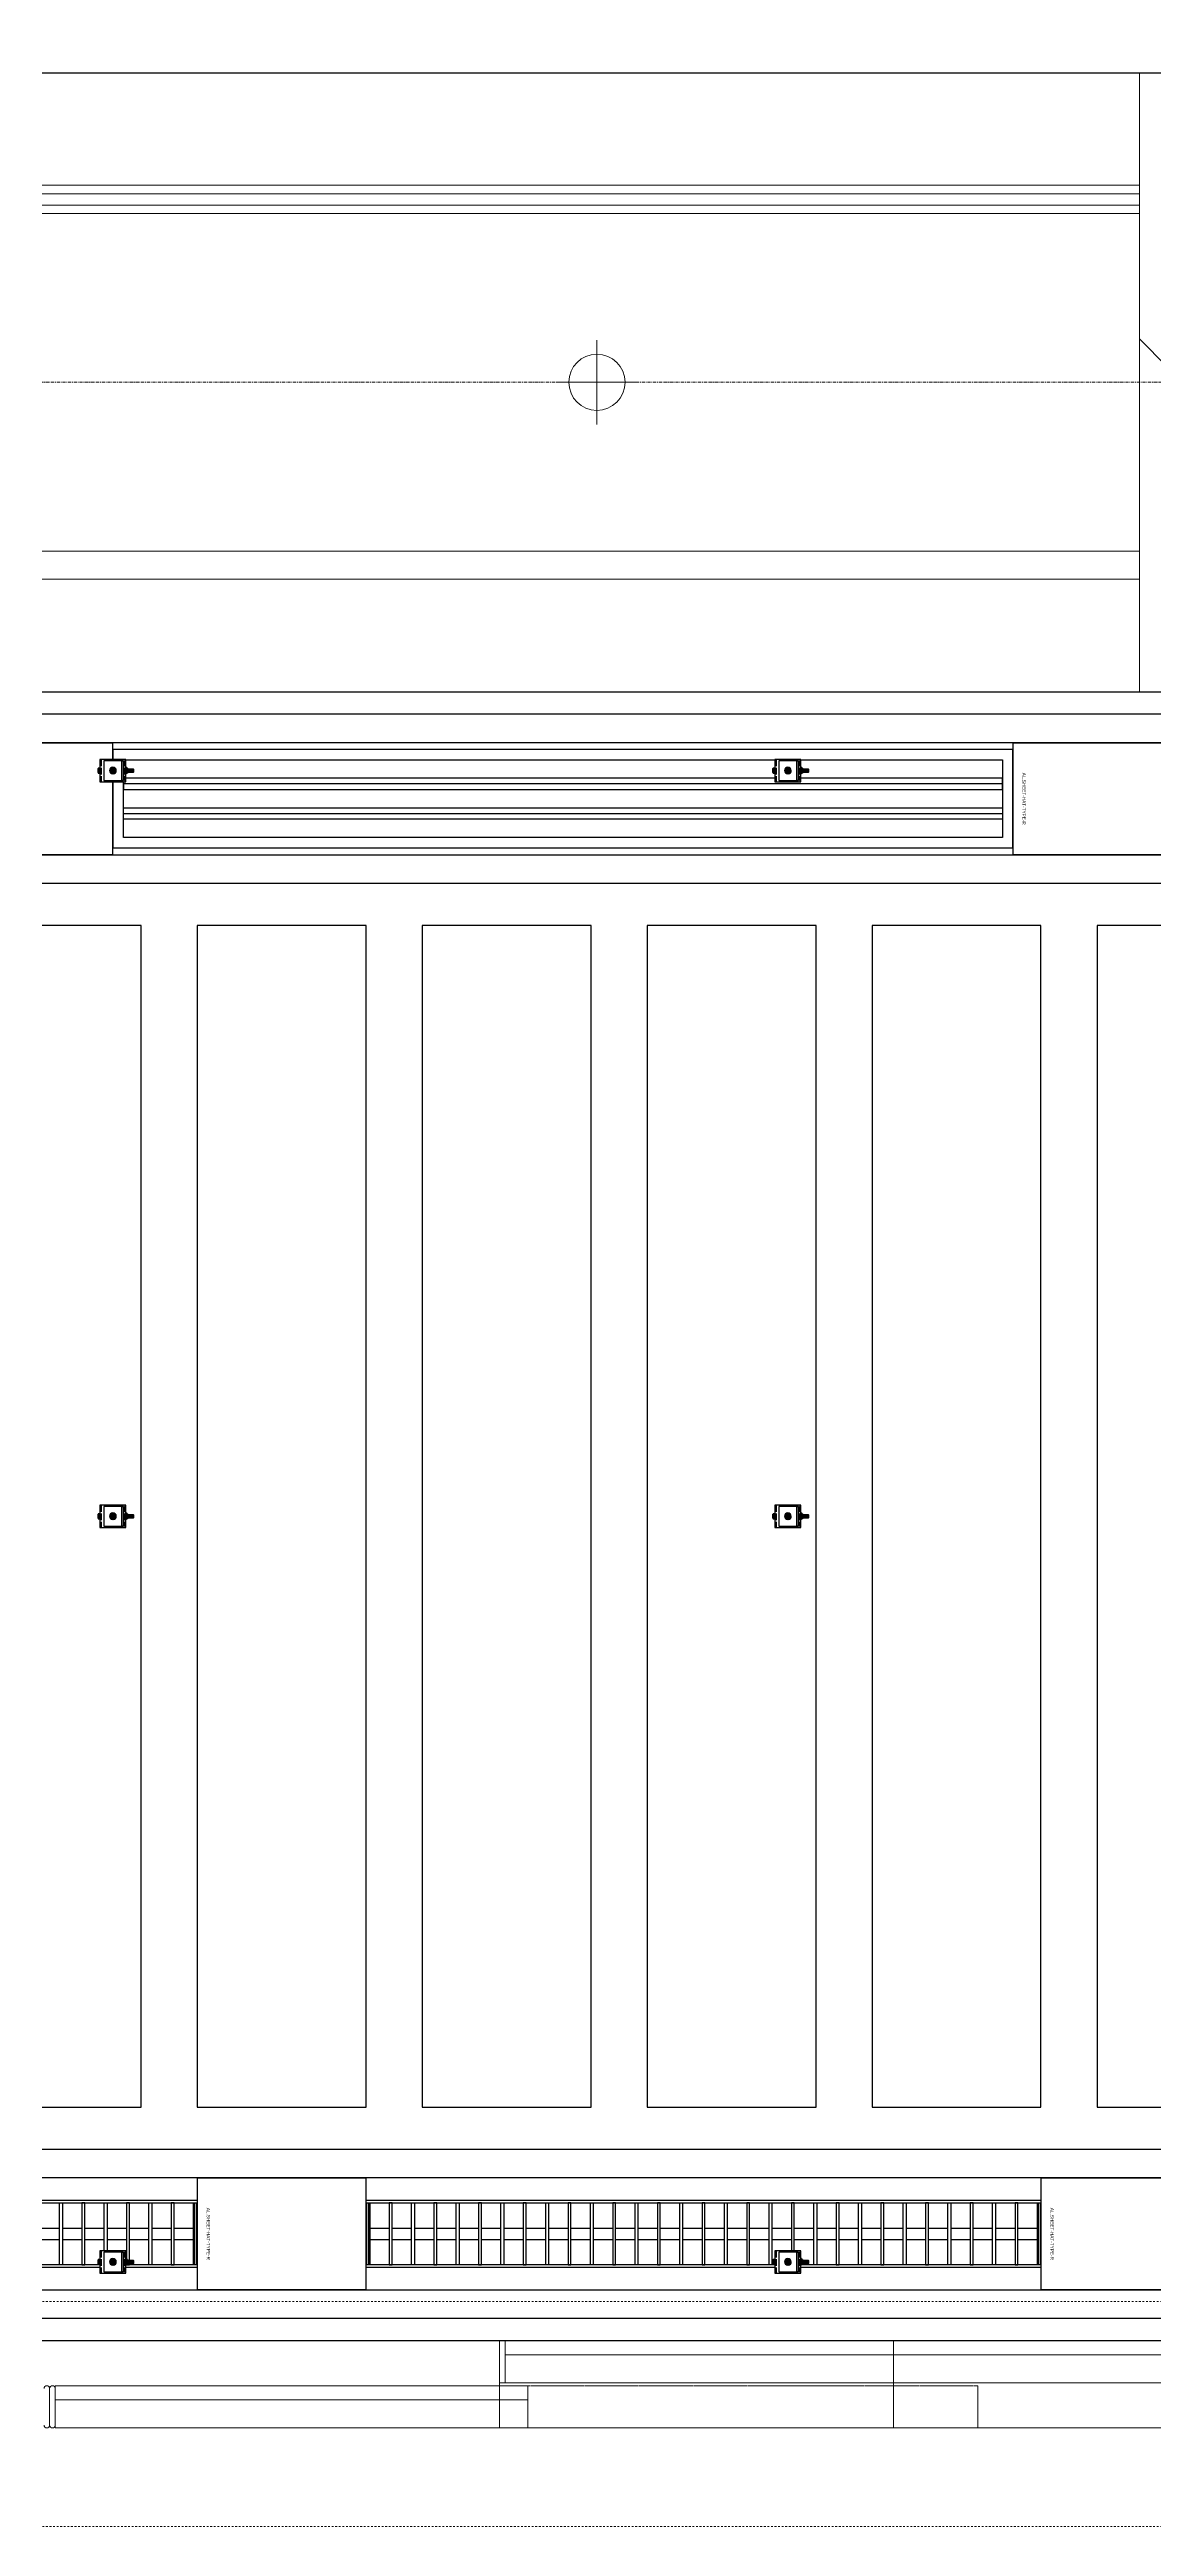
# Model space of a CAD drawing. Header units: millimetres. Extents: x -962357 to -591296, y -195428 to 59420.
# Drawn here: x -781993 to -780030, y -230 to 4171 of the extents above; entities that cross this region are included whole.
import ezdxf
from ezdxf.enums import TextEntityAlignment as Align

# ---------------------------------------------------------------- set-up
doc = ezdxf.new("R2010")
doc.units = ezdxf.units.MM
for name, pattern in [('ACAD_ISO02W100', [15, 12, -3]), ('DASH', [6.35, 3.175, -3.175]), ('DPA_Grid _ Level 100', [10, 5.5, -1.6, 1.3, -1.6]), ('DPA_Hidden 500', [1.4, 0.8, -0.6])]:
    doc.linetypes.add(name, pattern=pattern)
for name, color, linetype in [('000 - CSD_PL_001 - ASCESSORIES', 251, 'Continuous'), ('000 - H A T C H', 8, 'Continuous'), ('000 - WIPEOUT', 250, 'Continuous'), ('001 - ASCESSORIES', 251, 'Continuous'), ('008 - LIGHTING', 1, 'Continuous'), ('A04_TUBE SERIES', 2, 'Continuous'), ('A11_ALU.SOLID SHEET', 2, 'Continuous')]:
    doc.layers.add(name, color=color, linetype=linetype)
for name, color, linetype, lineweight in [('A-DETL-GENF', 2, 'Continuous', 9), ('A-GENM', 1, 'Continuous', 9), ('A-GENM-HDLN', 2, 'DPA_Hidden 500', 9), ('A-GLAZ-CURT', 2, 'Continuous', 9), ('A-WALL-FNSH', 2, 'Continuous', 9), ('A-WALL-PATT', 1, 'Continuous', 9), ('E-LITE-EQPM', 2, 'Continuous', 9), ('I-WALL-E', 2, 'Continuous', 9), ('Q-SPCQ', 2, 'Continuous', 9), ('Q-SPCQ-HDLN', 2, 'DASH', 9), ('S-GRID', 251, 'Continuous', 9)]:
    doc.layers.add(name, color=color, linetype=linetype, lineweight=lineweight)
doc.layers.get('000 - CSD_PL_001 - ASCESSORIES').off()

# ---------------------------------------------------------------- blocks, each defined once
blk = doc.blocks.new('System Panel - DPA-AR_Metal Ceiling Rectangular Panel-V23-4180-01 LOWER PLATFORM LEVEL - REFLECTED CEILING PLAN')
at = {"layer": 'A-GLAZ-CURT'}
for p, q in [((-814257.4, 4129), (-816382.4, 4129)), ((-816382.4, 4129), (-816382.4, 3929)), ((-816382.4, 3929), (-816382.4, 4129)), ((-816382.4, 4129), (-814257.4, 4129)), ((-814257.4, 3929), (-814257.4, 4129)), ((-814257.4, 4129), (-814257.4, 3929)), ((-816382.4, 3929), (-814257.4, 3929)), ((-814257.4, 3929), (-816382.4, 3929))]:
    blk.add_line(p, q, dxfattribs=at)
blk = doc.blocks.new('System Panel - DPA-AR_Metal Ceiling Rectangular Panel-V25-4180-01 LOWER PLATFORM LEVEL - REFLECTED CEILING PLAN')
at = {"layer": 'A-GLAZ-CURT'}
for p, q in [((-814257.4, 3879), (-816382.4, 3879)), ((-816382.4, 3879), (-816382.4, 3279)), ((-816382.4, 3279), (-816382.4, 3879)), ((-816382.4, 3879), (-814257.4, 3879)), ((-814257.4, 3279), (-814257.4, 3879)), ((-814257.4, 3879), (-814257.4, 3279)), ((-816382.4, 3279), (-814257.4, 3279)), ((-814257.4, 3279), (-816382.4, 3279))]:
    blk.add_line(p, q, dxfattribs=at)
blk = doc.blocks.new('*U403')
at = {"layer": 'A-GLAZ-CURT'}
for name, p in [('System Panel - DPA-AR_Metal Ceiling Rectangular Panel-V23-4180-01 LOWER PLATFORM LEVEL - REFLECTED CEILING PLAN', (778882.4, -3579)), ('System Panel - DPA-AR_Metal Ceiling Rectangular Panel-V25-4180-01 LOWER PLATFORM LEVEL - REFLECTED CEILING PLAN', (778882.4, -3579)), ('System Panel - DPA-AR_Metal Ceiling Rectangular Panel-V23-4180-01 LOWER PLATFORM LEVEL - REFLECTED CEILING PLAN', (778882.4, -4479))]:
    blk.add_blockref(name, p, dxfattribs=at)
blk = doc.blocks.new('*U500')
at = {"layer": 'A11_ALU.SOLID SHEET', "color": 0}
blk.add_lwpolyline([(300, -98.8), (300, 98.8), (0, 98.8), (0, -98.8)], close=True, dxfattribs=at)
at = {"layer": 'Defpoints', "color": 250}
blk.add_point((0, 0), dxfattribs=at)
blk.add_text('AL.SHEET-HAT-TYPE-R', height=6, rotation=270, dxfattribs=at).set_placement((15, 0), align=Align.BOTTOM_CENTER)
blk = doc.blocks.new('*U634')
at = {"color": 1}
blk.add_wipeout([(600, -60), (-600, -60), (-600, 60), (600, 60)], dxfattribs=at).dxf.layer = '000 - WIPEOUT'
at = {"layer": '001 - ASCESSORIES', "color": 0}
blk.add_lwpolyline([(600, -60), (-600, -60), (-600, 60), (600, 60)], close=True, dxfattribs=at)
at = {"layer": '001 - ASCESSORIES'}
for points in [[(-593.5, -55), (-598.5, -55), (-598.5, 55), (-593.5, 55)], [(595, -55), (-595, -55), (-595, 55), (595, 55)], [(-558.8, -55), (-553.8, -55), (-553.8, 55), (-558.8, 55)], [(-514, -55), (-519, -55), (-519, 55), (-514, 55)], [(-479.3, -55), (-474.3, -55), (-474.3, 55), (-479.3, 55)], [(-434.6, -55), (-439.6, -55), (-439.6, 55), (-434.6, 55)], [(-399.8, -55), (-394.8, -55), (-394.8, 55), (-399.8, 55)], [(-355.1, -55), (-360.1, -55), (-360.1, 55), (-355.1, 55)], [(-320.4, -55), (-315.4, -55), (-315.4, 55), (-320.4, 55)], [(-275.6, -55), (-280.6, -55), (-280.6, 55), (-275.6, 55)], [(-240.9, -55), (-235.9, -55), (-235.9, 55), (-240.9, 55)], [(-196.2, -55), (-201.2, -55), (-201.2, 55), (-196.2, 55)], [(-161.4, -55), (-156.4, -55), (-156.4, 55), (-161.4, 55)], [(-116.7, -55), (-121.7, -55), (-121.7, 55), (-116.7, 55)], [(-82, -55), (-77, -55), (-77, 55), (-82, 55)], [(-37.2, -55), (-42.2, -55), (-42.2, 55), (-37.2, 55)], [(-2.5, -55), (2.5, -55), (2.5, 55), (-2.5, 55)], [(42.2, -55), (37.2, -55), (37.2, 55), (42.2, 55)], [(77, -55), (82, -55), (82, 55), (77, 55)], [(121.7, -55), (116.7, -55), (116.7, 55), (121.7, 55)], [(156.4, -55), (161.4, -55), (161.4, 55), (156.4, 55)], [(201.2, -55), (196.2, -55), (196.2, 55), (201.2, 55)], [(235.9, -55), (240.9, -55), (240.9, 55), (235.9, 55)], [(280.6, -55), (275.6, -55), (275.6, 55), (280.6, 55)], [(315.4, -55), (320.4, -55), (320.4, 55), (315.4, 55)], [(360.1, -55), (355.1, -55), (355.1, 55), (360.1, 55)], [(394.8, -55), (399.8, -55), (399.8, 55), (394.8, 55)], [(439.6, -55), (434.6, -55), (434.6, 55), (439.6, 55)], [(474.3, -55), (479.3, -55), (479.3, 55), (474.3, 55)], [(519, -55), (514, -55), (514, 55), (519, 55)], [(553.8, -55), (558.8, -55), (558.8, 55), (553.8, 55)], [(598.5, -55), (593.5, -55), (593.5, 55), (598.5, 55)]]:
    blk.add_lwpolyline(points, close=True, dxfattribs=at)
for points in [[(-593.5, 10), (-558.8, 10)], [(-553.8, 10), (-519, 10)], [(-514, 10), (-479.3, 10)], [(-474.3, 10), (-439.6, 10)], [(-434.6, 10), (-399.8, 10)], [(-394.8, 10), (-360.1, 10)], [(-355.1, 10), (-320.4, 10)], [(-315.4, 10), (-280.6, 10)], [(-275.6, 10), (-240.9, 10)], [(-235.9, 10), (-201.2, 10)], [(-196.2, 10), (-161.4, 10)], [(-156.4, 10), (-121.7, 10)], [(-116.7, 10), (-82, 10)], [(-77, 10), (-42.2, 10)], [(-37.2, 10), (-2.5, 10)], [(2.5, 10), (37.2, 10)], [(42.2, 10), (77, 10)], [(82, 10), (116.7, 10)], [(121.7, 10), (156.4, 10)], [(161.4, 10), (196.2, 10)], [(201.2, 10), (235.9, 10)], [(240.9, 10), (275.6, 10)], [(280.6, 10), (315.4, 10)], [(320.4, 10), (355.1, 10)], [(360.1, 10), (394.8, 10)], [(399.8, 10), (434.6, 10)], [(439.6, 10), (474.3, 10)], [(479.3, 10), (514, 10)], [(519, 10), (553.8, 10)], [(558.8, 10), (593.5, 10)], [(-593.5, -10), (-558.8, -10)], [(-553.8, -10), (-519, -10)], [(-514, -10), (-479.3, -10)], [(-474.3, -10), (-439.6, -10)], [(-434.6, -10), (-399.8, -10)], [(-394.8, -10), (-360.1, -10)], [(-355.1, -10), (-320.4, -10)], [(-315.4, -10), (-280.6, -10)], [(-275.6, -10), (-240.9, -10)], [(-235.9, -10), (-201.2, -10)], [(-196.2, -10), (-161.4, -10)], [(-156.4, -10), (-121.7, -10)], [(-116.7, -10), (-82, -10)], [(-77, -10), (-42.2, -10)], [(-37.2, -10), (-2.5, -10)], [(2.5, -10), (37.2, -10)], [(42.2, -10), (77, -10)], [(82, -10), (116.7, -10)], [(121.7, -10), (156.4, -10)], [(161.4, -10), (196.2, -10)], [(201.2, -10), (235.9, -10)], [(240.9, -10), (275.6, -10)], [(280.6, -10), (315.4, -10)], [(320.4, -10), (355.1, -10)], [(360.1, -10), (394.8, -10)], [(399.8, -10), (434.6, -10)], [(439.6, -10), (474.3, -10)], [(479.3, -10), (514, -10)], [(519, -10), (553.8, -10)], [(558.8, -10), (593.5, -10)]]:
    blk.add_lwpolyline(points, dxfattribs=at)
blk = doc.blocks.new('*U374')
at = {"layer": '001 - ASCESSORIES', "color": 0, "linetype": 'ByBlock'}
blk.add_lwpolyline([(800, 87.5), (-800, 87.5), (-800, -87.5), (800, -87.5)], close=True, dxfattribs=at)
at = {"layer": '001 - ASCESSORIES', "linetype": 'ByBlock'}
for points in [[(-781.5, 69), (781.5, 69), (781.5, -69), (-781.5, -69)], [(781.5, 36.3), (-781.5, 36.3), (-781.5, 16.3), (781.5, 16.3)], [(-781.5, -16.3), (781.5, -16.3), (781.5, -36.3), (-781.5, -36.3)]]:
    blk.add_lwpolyline(points, close=True, dxfattribs=at)
for points in [[(781.5, 26.3), (-781.5, 26.3)], [(-781.5, -26.3), (781.5, -26.3)]]:
    blk.add_lwpolyline(points, dxfattribs=at)
blk = doc.blocks.new('*U499')
at = {"layer": 'A11_ALU.SOLID SHEET', "color": 0}
blk.add_lwpolyline([(350, -98.8), (350, 98.8), (0, 98.8), (0, -98.8)], close=True, dxfattribs=at)
at = {"layer": 'Defpoints', "color": 250}
blk.add_point((0, 0), dxfattribs=at)
blk.add_text('AL.SHEET-HAT-TYPE-R', height=6, rotation=270, dxfattribs=at).set_placement((15, 0), align=Align.BOTTOM_CENTER)
blk = doc.blocks.new('*U606')
blk.add_attdef('EXTR.OVL-LENGTH_', (-25, -59.1), '', height=5)
blk.add_wipeout([(-25, 0), (25, 0), (25, 67400), (-25, 67400)]).dxf.layer = '000 - WIPEOUT'
at = {"layer": 'A04_TUBE SERIES', "color": 0}
blk.add_lwpolyline([(-25, 0), (25, 0), (25, 67400), (-25, 67400)], close=True, dxfattribs=at)
blk = doc.blocks.new('*U607')
blk.add_attdef('EXTR.OVL-LENGTH_', (-25, -59.1), '', height=5)
blk.add_wipeout([(-25, 0), (25, 0), (25, 67400), (-25, 67400)]).dxf.layer = '000 - WIPEOUT'
at = {"layer": 'A04_TUBE SERIES', "color": 0}
blk.add_lwpolyline([(-25, 0), (25, 0), (25, 67400), (-25, 67400)], close=True, dxfattribs=at)
blk = doc.blocks.new('*U605')
blk.add_attdef('EXTR.OVL-LENGTH_', (-25, -59.1), '', height=5)
blk.add_wipeout([(-25, 0), (25, 0), (25, 67400), (-25, 67400)]).dxf.layer = '000 - WIPEOUT'
at = {"layer": 'A04_TUBE SERIES', "color": 0}
blk.add_lwpolyline([(-25, 0), (25, 0), (25, 67400), (-25, 67400)], close=True, dxfattribs=at)
blk = doc.blocks.new('*U604')
blk.add_attdef('EXTR.OVL-LENGTH_', (-25, -59.1), '', height=5)
blk.add_wipeout([(-25, 0), (25, 0), (25, 67400), (-25, 67400)]).dxf.layer = '000 - WIPEOUT'
at = {"layer": 'A04_TUBE SERIES', "color": 0}
blk.add_lwpolyline([(-25, 0), (25, 0), (25, 67400), (-25, 67400)], close=True, dxfattribs=at)
blk = doc.blocks.new('*U613')
at = {"color": 3}
for points in [[(-1050, 31150), (1050, 31150), (1050, 30850), (-1050, 30850)], [(-1050, 30750), (1050, 30750), (1050, 30450), (-1050, 30450)], [(-1050, 30350), (1050, 30350), (1050, 30050), (-1050, 30050)], [(-1050, 29950), (1050, 29950), (1050, 29650), (-1050, 29650)], [(-1050, 29550), (1050, 29550), (1050, 29250), (-1050, 29250)], [(-1050, 29150), (1050, 29150), (1050, 28850), (-1050, 28850)]]:
    blk.add_wipeout(points, dxfattribs=at).dxf.layer = '000 - WIPEOUT'
at = {"layer": 'A11_ALU.SOLID SHEET', "color": 0, "linetype": 'ByBlock'}
for points in [[(-1050, 30850), (1050, 30850), (1050, 31150), (-1050, 31150)], [(-1050, 30450), (1050, 30450), (1050, 30750), (-1050, 30750)], [(-1050, 30050), (1050, 30050), (1050, 30350), (-1050, 30350)], [(-1050, 29650), (1050, 29650), (1050, 29950), (-1050, 29950)], [(-1050, 29250), (1050, 29250), (1050, 29550), (-1050, 29550)], [(-1050, 28850), (1050, 28850), (1050, 29150), (-1050, 29150)]]:
    blk.add_lwpolyline(points, close=True, dxfattribs=at)
blk = doc.blocks.new('*U5836')
blk.add_lwpolyline([(-38349, 4315), (-38349, 2757.5), (-41450, 2757.5), (-41450, 4315), (-49246.8, 4315), (-49246.8, 550), (-30509.1, 550), (-30509.1, 4315), (-38349, 4315)])
blk.add_lwpolyline([(-107450, -550), (27650, -550), (27650, -3480), (-107450, -3480)], close=True)
at = {"layer": '008 - LIGHTING'}
blk.add_blockref('*U374', (-36400, -740), dxfattribs=at)
blk.add_blockref('*U374', (-36400, -740), dxfattribs=at)
blk.add_blockref('*U374', (-36400, -740), dxfattribs=at)
at = {"layer": 'A11_ALU.SOLID SHEET', "color": 1}
for name, p in [('*U499', (-37550, -740)), ('*U499', (-35600, -740)), ('*U500', (-37050, -3290)), ('*U500', (-35550, -3290))]:
    blk.add_blockref(name, p, dxfattribs=at)
at = {"layer": '008 - LIGHTING'}
for p in [(-37650, -3290), (-36150, -3290)]:
    blk.add_blockref('*U634', p, dxfattribs=at)
at = {"layer": 'A04_TUBE SERIES', "linetype": 'ByBlock', "rotation": 270}
for name, p in [('*U607', (-39850, -615)), ('*U606', (-39850, -865)), ('*U604', (-39850, -3165)), ('*U605', (-39850, -3415))]:
    blk.add_blockref(name, p, dxfattribs=at)
at = {"layer": 'A11_ALU.SOLID SHEET', "linetype": 'ByBlock', "rotation": 90}
blk.add_blockref('*U613', (-6300, -2015), dxfattribs=at)
at = {"layer": '008 - LIGHTING'}
for p in [(-37650, -3290), (-36150, -3290)]:
    blk.add_blockref('*U634', p, dxfattribs=at)
for p in [(-37650, -3290), (-36150, -3290)]:
    blk.add_blockref('*U634', p, dxfattribs=at)
blk = doc.blocks.new('DPA_Speciality_PlatformScreenDoor - Length_135300-12767973-4180-01 LOWER PLATFORM LEVEL - REFLECTED CEILING PLAN')
at = {"layer": 'A-GENM'}
for p, q in [((64462.5, -250), (64652.6, -250)), ((64652.6, -250), (64462.5, -250)), ((64557.5, -250), (64467.5, -250)), ((64467.5, -250), (64557.5, -250)), ((64567.5, -250), (64657.5, -250)), ((64657.5, -250), (64567.5, -250))]:
    blk.add_line(p, q, dxfattribs=at)
at = {"layer": 'A-GENM-HDLN'}
for p, q in [((63312.5, -250), (63312.5, -175)), ((64162.5, -175), (63312.5, -175)), ((64162.5, -175), (64162.5, -250)), ((64162.5, -250), (63312.5, -250))]:
    blk.add_line(p, q, dxfattribs=at)
at = {"layer": 'Q-SPCQ'}
for p, q in [((61087.5, -175), (63462.5, -175)), ((63462.5, -175), (63462.5, -330)), ((63462.5, -175), (64162.5, -175)), ((63462.5, -330), (63462.5, -175)), ((64112.5, -175), (64952.5, -175)), ((64952.5, -175), (64112.5, -175)), ((64112.5, -175), (64112.5, -225)), ((64112.5, -225), (64112.5, -175)), ((64922.5, -175), (64142.5, -175)), ((64142.5, -175), (64922.5, -175)), ((64142.5, -175), (64922.5, -175)), ((64922.5, -175), (64142.5, -175)), ((64952.5, -225), (64952.5, -175)), ((64952.5, -225), (64952.5, -175)), ((63462.5, -200), (63462.5, -187.5)), ((63462.5, -187.5), (63462.5, -200)), ((63462.5, -305), (63462.5, -200)), ((63462.5, -200), (63462.5, -305)), ((64952.5, -180), (64952.5, -245)), ((64952.5, -245), (64952.5, -180)), ((64962.5, -245), (64962.5, -180)), ((64962.5, -180), (64962.5, -245)), ((64962.5, -180), (64962.5, -245)), ((64962.5, -245), (64962.5, -180)), ((63462.5, -255), (61087.5, -255)), ((61087.5, -255), (63462.5, -255)), ((63412.5, -255), (61137.5, -255)), ((61137.5, -255), (63412.5, -255)), ((61147.5, -255), (63402.5, -255)), ((63402.5, -255), (61147.5, -255)), ((63462.5, -255), (64152.5, -255)), ((64152.5, -255), (63462.5, -255)), ((63462.5, -255), (63462.5, -305)), ((63462.5, -305), (63462.5, -255)), ((63462.5, -305), (63462.5, -255)), ((63462.5, -255), (63462.5, -305)), ((63512.5, -255), (64102.5, -255)), ((64102.5, -255), (63512.5, -255)), ((64102.5, -255), (63522.5, -255)), ((63522.5, -255), (64102.5, -255)), ((64952.5, -225), (64112.5, -225)), ((64112.5, -225), (64952.5, -225)), ((64112.5, -250), (64112.5, -225)), ((64112.5, -250), (64112.5, -225)), ((64952.5, -225), (64112.5, -225)), ((64112.5, -225), (64112.5, -250)), ((64112.5, -250), (64112.5, -225)), ((64112.5, -225), (64952.5, -225)), ((64112.5, -225), (64952.5, -225)), ((64952.5, -225), (64112.5, -225)), ((64952.5, -250), (64112.5, -250)), ((64112.5, -250), (64952.5, -250)), ((64112.5, -250), (64952.5, -250)), ((64952.5, -250), (64112.5, -250)), ((64142.5, -225), (64922.5, -225)), ((64922.5, -225), (64142.5, -225)), ((64922.5, -225), (64142.5, -225)), ((64142.5, -225), (64922.5, -225)), ((64152.5, -255), (64152.5, -330)), ((64162.5, -255), (64152.5, -255)), ((64152.5, -255), (64162.5, -255)), ((64152.5, -330), (64152.5, -255)), ((64152.5, -305), (64152.5, -255)), ((64152.5, -305), (64152.5, -255)), ((64162.5, -225), (64902.5, -225)), ((64902.5, -225), (64162.5, -225)), ((64162.5, -225), (64902.5, -225)), ((64902.5, -225), (64162.5, -225)), ((64162.5, -250), (64902.5, -250)), ((64902.5, -250), (64162.5, -250)), ((64162.5, -250), (64902.5, -250)), ((64902.5, -250), (64162.5, -250)), ((64162.5, -330), (64162.5, -250)), ((64162.5, -250), (64162.5, -305)), ((64162.5, -330), (64162.5, -255)), ((64162.5, -255), (64162.5, -330)), ((64952.5, -225), (64952.5, -250)), ((64952.5, -250), (64952.5, -225)), ((64952.5, -250), (64952.5, -225)), ((64952.5, -225), (64952.5, -250)), ((63462.5, -305), (61087.5, -305)), ((63462.5, -305), (61087.5, -305)), ((61087.5, -305), (63462.5, -305)), ((61097.5, -305), (63452.5, -305)), ((61097.5, -305), (63452.5, -305)), ((63452.5, -305), (61097.5, -305)), ((63412.5, -305), (61137.5, -305)), ((61137.5, -305), (63412.5, -305)), ((63402.5, -305), (61147.5, -305)), ((61147.5, -305), (63402.5, -305)), ((63402.5, -305), (61147.5, -305)), ((61147.5, -305), (63402.5, -305)), ((61147.5, -305), (63402.5, -305)), ((63402.5, -305), (61147.5, -305)), ((63452.5, -305), (63462.5, -305)), ((63462.5, -317.5), (63462.5, -305)), ((63462.5, -305), (63472.5, -305)), ((64152.5, -305), (63462.5, -305)), ((63462.5, -305), (63462.5, -330)), ((63462.5, -330), (63462.5, -305)), ((63462.5, -305), (64152.5, -305)), ((64152.5, -305), (63462.5, -305)), ((63462.5, -305), (63462.5, -317.5)), ((63462.5, -330), (63462.5, -305)), ((63462.5, -305), (63462.5, -330)), ((63472.5, -305), (64152.5, -305)), ((64152.5, -305), (63472.5, -305)), ((63472.5, -305), (64152.5, -305)), ((63512.5, -305), (64102.5, -305)), ((64102.5, -305), (63512.5, -305)), ((63522.5, -305), (64102.5, -305)), ((64102.5, -305), (63522.5, -305)), ((63522.5, -305), (64102.5, -305)), ((64102.5, -305), (63522.5, -305)), ((64102.5, -305), (63522.5, -305)), ((63522.5, -305), (64102.5, -305)), ((64152.5, -330), (64152.5, -305)), ((64152.5, -330), (64152.5, -305)), ((64152.5, -305), (64152.5, -330)), ((64152.5, -330), (64152.5, -305)), ((64162.5, -305), (64162.5, -317.5)), ((61087.5, -330), (63462.5, -330)), ((61087.5, -330), (63462.5, -330)), ((63452.5, -330), (61097.5, -330)), ((61097.5, -330), (63452.5, -330)), ((63452.5, -330), (61097.5, -330)), ((63402.5, -330), (61147.5, -330)), ((61147.5, -330), (63402.5, -330)), ((63402.5, -330), (61147.5, -330)), ((61147.5, -330), (63402.5, -330)), ((63462.5, -330), (63452.5, -330)), ((63462.5, -330), (64162.5, -330)), ((63462.5, -330), (64152.5, -330)), ((63472.5, -330), (63462.5, -330)), ((64152.5, -330), (63472.5, -330)), ((64152.5, -330), (63472.5, -330)), ((63472.5, -330), (64152.5, -330)), ((63522.5, -330), (64102.5, -330)), ((64102.5, -330), (63522.5, -330)), ((63522.5, -330), (64102.5, -330)), ((64102.5, -330), (63522.5, -330)), ((64152.5, -330), (64162.5, -330)), ((64162.5, -330), (64152.5, -330))]:
    blk.add_line(p, q, dxfattribs=at)
for centre, start, end in [((64957.5, -180), 360, 180), ((64957.5, -180), 0, 180), ((64967.5, -180), 0, 180), ((64967.5, -180), 0, 180), ((64957.5, -245), 180, 360), ((64957.5, -245), 180, 0), ((64967.5, -245), 180, 360), ((64967.5, -245), 180, 360)]:
    blk.add_arc(centre, 5, start, end, dxfattribs=at)
at = {"layer": 'Q-SPCQ-HDLN'}
for p, q in [((135200, 0), (-100, 0)), ((135200, -330), (-100, -330)), ((135200, -400), (-100, -400))]:
    blk.add_line(p, q, dxfattribs=at)
blk = doc.blocks.new('LGF_DL_SAA_LowPower_DL1a - LGF_DL_SAA_LowPower_DL1a-8832329-4180-01 LOWER PLATFORM LEVEL - REFLECTED CEILING PLAN')
at = {"layer": 'A-DETL-GENF'}
for p, q in [((0, 75), (0, -75)), ((72.5, 0), (-72.5, 0))]:
    blk.add_line(p, q, dxfattribs=at)
blk.add_circle((0, 0), 50, dxfattribs=at)
blk = doc.blocks.new('C-1-PP19-AR-4180-01-B_20250908-040939_EXDOWNLIGHT')
at = {"layer": 'E-LITE-EQPM', "extrusion": (0, 0, -1), "rotation": 180}
blk.add_blockref('LGF_DL_SAA_LowPower_DL1a - LGF_DL_SAA_LowPower_DL1a-8832329-4180-01 LOWER PLATFORM LEVEL - REFLECTED CEILING PLAN', (36339.5, 0), dxfattribs=at)
at = {"layer": 'Q-SPCQ', "rotation": 180}
blk.add_blockref('DPA_Speciality_PlatformScreenDoor - Length_135300-12767973-4180-01 LOWER PLATFORM LEVEL - REFLECTED CEILING PLAN', (27650, -3810), dxfattribs=at)
blk = doc.blocks.new('000 - ASSCESSORIES_FAMELINE_GALV.BRACKET_FITTING_L-PROFILE_BK-08_TOP_VIEW')
at = {"linetype": 'Continuous'}
blk.add_wipeout([(-17.5, 19), (-17.5, -16), (17.5, -16), (17.5, 19)], dxfattribs=at).dxf.layer = '000 - WIPEOUT'
at = {"layer": '001 - ASCESSORIES', "linetype": 'ByBlock'}
blk.add_lwpolyline([(-17.5, 19), (17.5, 19), (17.5, 16), (-17.5, 16)], close=True, dxfattribs=at)
at = {"layer": '001 - ASCESSORIES', "color": 0, "linetype": 'Continuous'}
blk.add_lwpolyline([(-17.5, 19), (-17.5, -16), (17.5, -16), (17.5, 19)], close=True, dxfattribs=at)
at = {"layer": '001 - ASCESSORIES'}
blk.add_circle((0, 0), 3.5, dxfattribs=at)
blk = doc.blocks.new('*U492')
at = {"layer": '001 - ASCESSORIES', "color": 0}
blk.add_blockref('000 - ASSCESSORIES_FAMELINE_GALV.BRACKET_FITTING_L-PROFILE_BK-08_TOP_VIEW', (0, 0), dxfattribs=at)
blk = doc.blocks.new('000 - DYNAMIC_VIEW_ASSCESSORIES_GALV.STUD_FULL_THREAD_1-4_TOP_VIEW')
at = {"layer": '000 - H A T C H'}
h = blk.add_hatch(color=250, dxfattribs=at)
h.dxf.hatch_style = 1
edge = h.paths.add_edge_path()
edge.add_arc((0, 0), 3.18, 0, 360)
at = {"layer": '001 - ASCESSORIES', "color": 0}
blk.add_circle((0, 0), 3.18, dxfattribs=at)
blk = doc.blocks.new('*U485')
at = {"layer": '001 - ASCESSORIES', "color": 0}
blk.add_blockref('000 - DYNAMIC_VIEW_ASSCESSORIES_GALV.STUD_FULL_THREAD_1-4_TOP_VIEW', (0, 0), dxfattribs=at)
blk = doc.blocks.new('000 - ASSCESSORIES_FAMELINE_GALV.BRACKET_FITTING_U-PROFILE_BK-07_TOP_VIEW')
at = {"linetype": 'Continuous'}
blk.add_wipeout([(20, -23), (20, 23), (-20, 23), (-20, -23)], dxfattribs=at).dxf.layer = '000 - WIPEOUT'
at = {"layer": '001 - ASCESSORIES', "linetype": 'ACAD_ISO02W100'}
for p, q in [((20, 21), (-20, 21)), ((20, -21), (-20, -21))]:
    blk.add_line(p, q, dxfattribs=at)
at = {"layer": '001 - ASCESSORIES', "color": 0, "linetype": 'Continuous'}
blk.add_lwpolyline([(20, -23), (20, 23), (-20, 23), (-20, -23)], close=True, dxfattribs=at)
at = {"layer": '001 - ASCESSORIES', "linetype": 'Continuous'}
blk.add_circle((0, 0), 3.5, dxfattribs=at)
blk = doc.blocks.new('*U489')
at = {"layer": '001 - ASCESSORIES', "color": 0, "linetype": 'ByBlock'}
blk.add_blockref('000 - ASSCESSORIES_FAMELINE_GALV.BRACKET_FITTING_U-PROFILE_BK-07_TOP_VIEW', (0, 0), dxfattribs=at)
blk = doc.blocks.new('*U281')
at = {"layer": '001 - ASCESSORIES', "color": 0}
blk.add_lwpolyline([(4.6, 0), (2.3, 4), (-2.3, 4), (-4.6, 0), (-2.3, -4), (2.3, -4)], close=True, dxfattribs=at)
at = {"layer": '001 - ASCESSORIES', "color": 8}
blk.add_circle((0, 0), 3.85, dxfattribs=at)
at = {"layer": '001 - ASCESSORIES', "color": 0}
blk.add_circle((0, 0), 2.6, dxfattribs=at)
blk = doc.blocks.new('*U639')
at = {"layer": '000 - CSD_PL_001 - ASCESSORIES', "color": 0, "rotation": 270}
blk.add_blockref('*U281', (0, 0), dxfattribs=at)
blk = doc.blocks.new('*U308')
at = {"layer": '001 - ASCESSORIES'}
blk.add_lwpolyline([(-0.3, -4.5), (-0.3, -2.5, -19.949874), (0.3, -2.5), (0.3, -4.5)], format="xyb", dxfattribs=at)
blk.add_arc((0, 0), 4.5, 273.1847, 266.8153, dxfattribs=at)
blk = doc.blocks.new('000 - ASSCESSORIES_SPRING_WASHER_M5_TOP_VIEW')
at = {"color": 6}
blk.add_blockref('*U308', (0, 0), dxfattribs=at)
blk = doc.blocks.new('*U641')
at = {"color": 6}
blk.add_blockref('000 - ASSCESSORIES_SPRING_WASHER_M5_TOP_VIEW', (0, 0), dxfattribs=at)
blk = doc.blocks.new('*U307')
at = {"layer": '001 - ASCESSORIES'}
blk.add_lwpolyline([(-0.3, -6), (-0.3, -2.5, -19.949874), (0.2, -2.5), (0.2, -6)], format="xyb", dxfattribs=at)
blk.add_arc((0, 0), 6, 273.1847, 266.8153, dxfattribs=at)
blk = doc.blocks.new('000 - ASSCESSORIES_WASHER_M5_TOP_VIEW')
at = {"color": 6}
blk.add_blockref('*U307', (0, 0), dxfattribs=at)
blk = doc.blocks.new('*U640')
at = {"color": 6}
blk.add_blockref('000 - ASSCESSORIES_WASHER_M5_TOP_VIEW', (0, 0), dxfattribs=at)
blk = doc.blocks.new('*U282')
at = {"color": 1}
for p, q in [((-3.5, 3.5), (3.5, 3.5)), ((-3.5, 0), (3.5, 0))]:
    blk.add_line(p, q, dxfattribs=at)
at = {"color": 0}
for points in [[(-2.3, 3.2, 0.249855), (-4.6, 3.2), (-4.6, 0.3, 0.249855), (-2.3, 0.3)], [(2.3, 3.2, 0.062432), (0, 3.5, 0.062432), (-2.3, 3.2), (-2.3, 0.3, 0.061701), (0, 0, 0.061701), (2.3, 0.3)], [(4.6, 3.2, 0.249855), (2.3, 3.2), (2.3, 0.3, 0.249855), (4.6, 0.3)]]:
    blk.add_lwpolyline(points, format="xyb", close=True, dxfattribs=at)
blk = doc.blocks.new('*U296')
at = {"layer": '000 - H A T C H'}
h = blk.add_hatch(dxfattribs=at)
h.set_pattern_fill('ANSI35', color=8, scale=4, angle=65)
h.set_pattern_definition([(110, (-0.5, 0), (-0.939693, -0.34202), []), (110, (-0.2012, 0.6409), (-0.939693, -0.34202), [1.25, -0.25, 0, -0.25])])
h.paths.add_polyline_path([(0, -2.5), (59.5, -2.5), (59.5, 2.5), (0, 2.5)])
at = {"color": 8}
blk.add_line((59.5, -2.5), (59.5, 2.5), dxfattribs=at)
at = {"color": 1}
blk.add_lwpolyline([(59.5, 2.5), (0, 2.5), (0, -2.5), (59.5, -2.5), (60, -2), (60, 2)], close=True, dxfattribs=at)
blk = doc.blocks.new('*U448')
at = {"layer": '000 - H A T C H'}
h = blk.add_hatch(color=250, dxfattribs=at)
h.dxf.hatch_style = 1
edge = h.paths.add_edge_path()
edge.add_line((-0.3, -4.6), (-3.2, -4.6))
edge.add_arc((-1, -3.5), 2.45, 180, 208.0569, ccw=False)
edge.add_line((-3.5, -3.5), (-3.5, 0))
edge.add_arc((5.9, 0), 9.36, 179.9761, 180.0239, ccw=False)
edge.add_line((-3.5, 0), (-3.5, 0))
edge.add_arc((5.9, 0), 9.36, 179.9761, 180.0239, ccw=False)
edge.add_line((-3.5, 0), (-3.5, 3.5))
edge.add_arc((-1, 3.5), 2.45, 151.9431, 180, ccw=False)
edge.add_line((-3.2, 4.6), (-0.3, 4.6))
edge.add_arc((-2.5, 3.5), 2.45, 360, 388.0569, ccw=False)
edge.add_line((0, 3.5), (0, -3.5))
edge.add_arc((-2.5, -3.5), 2.45, 331.9431, 360, ccw=False)
blk.add_blockref('*U296', (0, 0))
at = {"layer": '001 - ASCESSORIES', "rotation": 90}
blk.add_blockref('*U282', (0, 0), dxfattribs=at)
blk = doc.blocks.new('*U306')
blk.add_wipeout([(-6, 0.65), (6, 0.65), (6, -0.65), (-6, -0.65)]).dxf.layer = '000 - WIPEOUT'
at = {"layer": '001 - ASCESSORIES'}
blk.add_lwpolyline([(-6, 0.65), (6, 0.65), (6, -0.65), (-6, -0.65)], close=True, dxfattribs=at)
blk.add_wipeout([(0.1, -0.65), (6, -0.65), (6, 0.65), (0.1, 0.65)]).dxf.layer = '000 - WIPEOUT'
blk.add_wipeout([(-0.1, -0.65), (-6, -0.65), (-6, 0.65), (-0.1, 0.65)]).dxf.layer = '000 - WIPEOUT'
for points in [[(-0.1, -0.65), (-6, -0.65), (-6, 0.65), (-0.1, 0.65)], [(0.1, -0.65), (6, -0.65), (6, 0.65), (0.1, 0.65)]]:
    blk.add_lwpolyline(points, close=True, dxfattribs=at)
blk = doc.blocks.new('000 - ASSCESSORIES_WASHER_M5_FRONT-SIDE-BACK_VIEW')
at = {"color": 6}
blk.add_blockref('*U306', (0, 0), dxfattribs=at)
blk = doc.blocks.new('*U637')
at = {"color": 6}
blk.add_blockref('000 - ASSCESSORIES_WASHER_M5_FRONT-SIDE-BACK_VIEW', (0, 0), dxfattribs=at)
blk = doc.blocks.new('*U309')
blk.add_wipeout([(-4.5, 0.65), (4.5, 0.65), (4.5, -0.65), (-4.5, -0.65)]).dxf.layer = '000 - WIPEOUT'
at = {"layer": '001 - ASCESSORIES'}
blk.add_lwpolyline([(-4.5, 0.65), (4.5, 0.65), (4.5, -0.65), (-4.5, -0.65)], close=True, dxfattribs=at)
blk.add_wipeout([(0.1, -0.95), (4.5, -0.65), (4.5, 0.65), (0.1, 0.35)]).dxf.layer = '000 - WIPEOUT'
blk.add_wipeout([(-0.1, -0.35), (-4.5, -0.65), (-4.5, 0.65), (-0.1, 0.95)]).dxf.layer = '000 - WIPEOUT'
for points in [[(-0.1, -0.35), (-4.5, -0.65), (-4.5, 0.65), (-0.1, 0.95)], [(0.1, -0.95), (4.5, -0.65), (4.5, 0.65), (0.1, 0.35)]]:
    blk.add_lwpolyline(points, close=True, dxfattribs=at)
blk = doc.blocks.new('000 - ASSCESSORIES_SPRING_WASHER_M5_FRONT-SIDE-BACK_VIEW')
at = {"color": 6}
blk.add_blockref('*U309', (0, 0), dxfattribs=at)
blk = doc.blocks.new('*U638')
at = {"color": 6}
blk.add_blockref('000 - ASSCESSORIES_SPRING_WASHER_M5_FRONT-SIDE-BACK_VIEW', (0, 0), dxfattribs=at)
blk = doc.blocks.new('*U486')
at = {"layer": '001 - ASCESSORIES'}
blk.add_blockref('*U448', (-23, 0), dxfattribs=at)
at = {"layer": '001 - ASCESSORIES', "color": 6, "rotation": 180}
for name in ['*U640', '*U641']:
    blk.add_blockref(name, (0, 0), dxfattribs=at)
at = {"layer": '001 - ASCESSORIES', "color": 2, "rotation": 270}
blk.add_blockref('*U639', (0, 0), dxfattribs=at)
blk.add_blockref('*U639', (0, 0), dxfattribs=at)
at = {"layer": '001 - ASCESSORIES', "color": 0, "rotation": 90}
blk.add_blockref('*U489', (0, 0), dxfattribs=at)
at = {"layer": '001 - ASCESSORIES', "color": 0, "rotation": 270}
blk.add_blockref('*U492', (0, 0), dxfattribs=at)
at = {"layer": '001 - ASCESSORIES', "color": 6}
for name in ['*U640', '*U641']:
    blk.add_blockref(name, (0, 0), dxfattribs=at)
at = {"layer": '001 - ASCESSORIES', "color": 2, "rotation": 90}
blk.add_blockref('*U639', (0, 0), dxfattribs=at)
blk.add_blockref('*U639', (0, 0), dxfattribs=at)
at = {"layer": '001 - ASCESSORIES', "color": 1}
blk.add_blockref('*U485', (0, 0), dxfattribs=at)
at = {"layer": '001 - ASCESSORIES', "rotation": 90}
blk.add_blockref('*U637', (23.65, 0), dxfattribs=at)
blk.add_blockref('*U638', (25.25, 0), dxfattribs=at)
blk = doc.blocks.new('C-1-PP19-AR-4180-01-B_20250903-141828_ERROR_HANGING')
at = {"layer": '000 - CSD_PL_001 - ASCESSORIES', "linetype": 'ByBlock'}
for p in [(-37200, -690), (-36000, -690), (-37200, -2015), (-36000, -2015), (-37200, -3340), (-36000, -3340)]:
    blk.add_blockref('*U486', p, dxfattribs=at)

msp = doc.modelspace()

# ---------------------------------------------------------------- hatches: boundary and pattern name
at = {"layer": 'A-WALL-PATT'}
h = msp.add_hatch(dxfattribs=at)
h.set_pattern_fill('FP_3', color=256, style=0, pattern_type=2)
h.set_pattern_definition([(45, (2.4, 1), (-1060.6602, 1060.6602), []), (135, (2.4, 1), (-1060.6602, -1060.6602), [])])
h.paths.add_polyline_path([(-780055, 3030), (-780005, 3030), (-780005, 4130), (-780055, 4130), (-780055, 4067.1)])

# ---------------------------------------------------------------- linework, layer by layer
at = {"layer": 'A-WALL-FNSH', "color": 250}
for p, q in [((-780055, 3030), (-780055, 4130)), ((-780055, 4130), (-780005, 4130)), ((-780005, 3030), (-780055, 3030))]:
    msp.add_line(p, q, dxfattribs=at)
at = {"layer": 'I-WALL-E'}
for p, q in [((-784570, 3915), (-780055, 3915)), ((-780055, 3915), (-784570, 3915)), ((-784570, 3895), (-780055, 3895)), ((-780055, 3895), (-784570, 3895)), ((-780055, 3915), (-780055, 3895))]:
    msp.add_line(p, q, dxfattribs=at)
at = {"layer": 'S-GRID', "linetype": 'DPA_Grid _ Level 100'}
msp.add_line((-602984.2, 3580), (-957857, 3580), dxfattribs=at)

# ---------------------------------------------------------------- block references
msp.add_blockref('*U403', (-744680, 3580))

# ---------------------------------------------------------------- next in the draw order: block references
msp.add_blockref('*U5836', (-744680, 3580))

# ---------------------------------------------------------------- next in the draw order: block references
msp.add_blockref('C-1-PP19-AR-4180-01-B_20250908-040939_EXDOWNLIGHT', (-744680, 3580))

# ---------------------------------------------------------------- next in the draw order: block references
msp.add_blockref('C-1-PP19-AR-4180-01-B_20250903-141828_ERROR_HANGING', (-744680, 3580))

doc.saveas('drawing.dxf')
